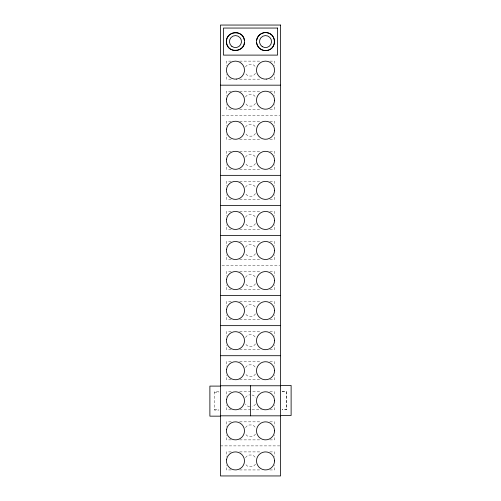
<?xml version="1.0" encoding="UTF-8"?>
<svg xmlns="http://www.w3.org/2000/svg" width="501" height="501" viewBox="0 0 501 501"><rect width="100%" height="100%" fill="white"/><g stroke="black" fill="none" stroke-linecap="round" stroke-linejoin="round"><path stroke-width="0.38" stroke-dasharray="2.5 1.88" d="M231.105 61.122L226.452 61.122L226.452 65.631M239.641 61.122L261.359 61.122M269.895 61.122L274.548 61.122L274.548 65.631M231.105 79.158L226.452 79.158L226.452 74.649M239.641 79.158L261.359 79.158M269.895 79.158L274.548 79.158L274.548 74.649M231.105 91.182L226.452 91.182L226.452 95.691M239.641 91.182L261.359 91.182M269.895 91.182L274.548 91.182L274.548 95.691M231.105 109.218L226.452 109.218L226.452 104.709M239.641 109.218L261.359 109.218M269.895 109.218L274.548 109.218L274.548 104.709M221.999 115.23L279.777 115.23M231.105 121.242L226.452 121.242L226.452 125.751M239.641 121.242L261.359 121.242M269.895 121.242L274.548 121.242L274.548 125.751M231.105 139.278L226.452 139.278L226.452 134.769M239.641 139.278L261.359 139.278M269.895 139.278L274.548 139.278L274.548 134.769M231.105 151.302L226.452 151.302L226.452 155.811M239.641 151.302L261.359 151.302M269.895 151.302L274.548 151.302L274.548 155.811M231.105 169.338L226.452 169.338L226.452 164.829M239.641 169.338L261.359 169.338M269.895 169.338L274.548 169.338L274.548 164.829M231.105 181.362L226.452 181.362L226.452 185.871M239.641 181.362L261.359 181.362M269.895 181.362L274.548 181.362L274.548 185.871M231.105 199.398L226.452 199.398L226.452 194.889M239.641 199.398L261.359 199.398M269.895 199.398L274.548 199.398L274.548 194.889M231.105 211.422L226.452 211.422L226.452 215.931M239.641 211.422L261.359 211.422M269.895 211.422L274.548 211.422L274.548 215.931M231.105 229.458L226.452 229.458L226.452 224.949M239.641 229.458L261.359 229.458M269.895 229.458L274.548 229.458L274.548 224.949M231.105 241.482L226.452 241.482L226.452 245.991M239.641 241.482L261.359 241.482M269.895 241.482L274.548 241.482L274.548 245.991M231.105 259.518L226.452 259.518L226.452 255.009M239.641 259.518L261.359 259.518M269.895 259.518L274.548 259.518L274.548 255.009M221.999 265.53L279.777 265.53M231.105 271.542L226.452 271.542L226.452 276.051M239.641 271.542L261.359 271.542M269.895 271.542L274.548 271.542L274.548 276.051M231.105 289.578L226.452 289.578L226.452 285.069M239.641 289.578L261.359 289.578M269.895 289.578L274.548 289.578L274.548 285.069M231.105 301.602L226.452 301.602L226.452 306.111M239.641 301.602L261.359 301.602M269.895 301.602L274.548 301.602L274.548 306.111M231.105 319.638L226.452 319.638L226.452 315.129M239.641 319.638L261.359 319.638M269.895 319.638L274.548 319.638L274.548 315.129M231.105 331.662L226.452 331.662L226.452 336.171M239.641 331.662L261.359 331.662M269.895 331.662L274.548 331.662L274.548 336.171M231.105 349.698L226.452 349.698L226.452 345.189M239.641 349.698L261.359 349.698M269.895 349.698L274.548 349.698L274.548 345.189M231.105 361.722L226.452 361.722L226.452 366.231M239.641 361.722L261.359 361.722M269.895 361.722L274.548 361.722L274.548 366.231M231.105 379.758L226.452 379.758L226.452 375.249M239.641 379.758L261.359 379.758M269.895 379.758L274.548 379.758L274.548 375.249M282.101 391.525L286.61 391.525L286.61 409.423L282.101 409.423M218.937 391.801L214.428 391.801L214.39 410.075L218.899 410.075M231.105 391.782L226.452 391.782L226.452 396.291M239.641 391.782L261.359 391.782M269.895 391.782L274.548 391.782L274.548 396.291M282.063 391.801L286.572 391.801L286.572 409.799L282.063 409.799M214.39 392.177L218.899 392.177M214.428 409.799L218.937 409.799M231.105 409.818L226.452 409.818L226.452 405.309M239.641 409.818L251.277 409.818M252.053 409.818L261.359 409.818M269.895 409.818L274.548 409.818L274.548 405.309M231.105 421.842L226.452 421.842L226.452 426.351M239.641 421.842L261.359 421.842M269.895 421.842L274.548 421.842L274.548 426.351M231.105 439.878L226.452 439.878L226.452 435.369M239.641 439.878L261.359 439.878M269.895 439.878L274.548 439.878L274.548 435.369M220.44 445.89L279.777 445.89M231.105 451.902L226.452 451.902L226.452 456.411M239.641 451.902L261.359 451.902M269.895 451.902L274.548 451.902L274.548 456.411M231.105 469.938L226.452 469.938L226.452 465.429M239.641 469.938L261.359 469.938M269.895 469.938L274.548 469.938L274.548 465.429M255.579 464.139A6.012 6.012 0 0 1 245.421 464.139M245.421 457.701A6.012 6.012 0 0 1 255.579 457.701M255.579 434.079A6.012 6.012 0 0 1 245.421 434.079M245.421 427.641A6.012 6.012 0 0 1 255.579 427.641M255.579 283.779A6.012 6.012 0 0 1 245.421 283.779M245.421 277.341A6.012 6.012 0 0 1 255.579 277.341M255.579 253.719A6.012 6.012 0 0 1 245.421 253.719M245.421 247.281A6.012 6.012 0 0 1 255.579 247.281M255.579 73.359A6.012 6.012 0 0 1 245.421 73.359M245.421 66.921A6.012 6.012 0 0 1 255.579 66.921M255.579 133.479A6.012 6.012 0 0 1 245.421 133.479M245.421 127.041A6.012 6.012 0 0 1 255.579 127.041M255.579 163.539A6.012 6.012 0 0 1 245.421 163.539M245.421 157.101A6.012 6.012 0 0 1 255.579 157.101M255.579 103.419A6.012 6.012 0 0 1 245.421 103.419M245.421 96.981A6.012 6.012 0 0 1 255.579 96.981M255.579 223.659A6.012 6.012 0 0 1 245.421 223.659M245.421 217.221A6.012 6.012 0 0 1 255.579 217.221M255.579 313.839A6.012 6.012 0 0 1 245.421 313.839M245.421 307.401A6.012 6.012 0 0 1 255.579 307.401M255.579 193.599A6.012 6.012 0 0 1 245.421 193.599M245.421 187.161A6.012 6.012 0 0 1 255.579 187.161M255.579 343.899A6.012 6.012 0 0 1 245.421 343.899M245.421 337.461A6.012 6.012 0 0 1 255.579 337.461M255.579 373.959A6.012 6.012 0 0 1 245.421 373.959M245.421 367.521A6.012 6.012 0 0 1 255.579 367.521M255.579 404.019A6.012 6.012 0 0 1 251.997 406.624M249.749 406.762A6.012 6.012 0 0 1 245.421 404.019M245.421 397.581A6.012 6.012 0 0 1 249.749 394.838M251.997 394.976A6.012 6.012 0 0 1 255.579 397.581"/><path stroke-width="0.75" d="M244.438 40.637C246.179 52.148 227.185 54.139 226.502 42.529C224.749 31.018 243.762 29.02 244.438 40.637A9.018 9.018 0 0 0 230.692 33.936A9.018 9.018 0 0 0 230.692 49.23A9.018 9.018 0 0 0 244.438 42.529M256.581 40.456C255.93 45.027 259.286 49.662 263.839 50.438A5.793 3.67 0 0 0 267.221 50.438C276.74 49.161 276.74 34.005 267.221 32.728A5.793 3.67 0 0 0 263.839 32.728C260.088 33.404 257.026 36.667 256.581 40.456A9.018 9.018 0 0 1 270.365 33.968A9.018 9.018 0 0 1 270.365 49.198A9.018 9.018 0 0 1 256.581 42.71M220.44 85.17L280.56 85.17M220.44 175.35L280.56 175.35M220.44 205.41L280.56 205.41M220.44 235.47L280.56 235.47M220.44 295.59L280.56 295.59M220.44 325.65L280.56 325.65M220.44 355.71L280.56 355.71M280.598 385.444L291.119 385.444L291.119 415.504L280.598 415.504M220.44 385.77L280.56 385.77M220.402 386.096L209.881 386.096L209.881 416.156L220.402 416.156M220.44 415.83L280.56 415.83M250.5 385.77L250.5 415.83M226.521 399.673L226.521 401.927A9.018 9.018 0 0 0 240.305 408.415A9.018 9.018 0 0 0 240.305 393.185A9.018 9.018 0 0 0 226.521 399.673M274.479 160.32L274.479 161.447A9.018 9.018 0 0 1 260.695 167.935A9.018 9.018 0 0 1 260.695 152.705A9.018 9.018 0 0 1 274.479 159.193L274.479 160.32M274.479 130.26L274.479 131.387A9.018 9.018 0 0 1 260.695 137.875A9.018 9.018 0 0 1 260.695 122.645A9.018 9.018 0 0 1 274.479 129.133L274.479 130.26M274.479 100.2L274.479 101.327A9.018 9.018 0 0 1 260.695 107.815A9.018 9.018 0 0 1 260.695 92.585A9.018 9.018 0 0 1 274.479 99.073L274.479 100.2M274.479 400.8L274.479 401.927A9.018 9.018 0 0 1 260.695 408.415A9.018 9.018 0 0 1 260.695 393.185A9.018 9.018 0 0 1 274.479 399.673L274.479 400.8M274.479 370.74L274.479 371.867A9.018 9.018 0 0 1 260.695 378.355A9.018 9.018 0 0 1 260.695 363.125A9.018 9.018 0 0 1 274.479 369.613L274.479 370.74M274.479 340.68L274.479 341.807A9.018 9.018 0 0 1 260.695 348.295A9.018 9.018 0 0 1 260.695 333.065A9.018 9.018 0 0 1 274.479 339.553L274.479 340.68M274.479 310.62L274.479 311.747A9.018 9.018 0 0 1 260.695 318.235A9.018 9.018 0 0 1 260.695 303.005A9.018 9.018 0 0 1 274.479 309.493L274.479 310.62M274.479 280.56L274.479 281.687A9.018 9.018 0 0 1 260.695 288.175A9.018 9.018 0 0 1 260.695 272.945A9.018 9.018 0 0 1 274.479 279.433L274.479 280.56M274.479 250.5L274.479 251.627A9.018 9.018 0 0 1 260.695 258.115A9.018 9.018 0 0 1 260.695 242.885A9.018 9.018 0 0 1 274.479 249.373L274.479 250.5M274.479 220.44L274.479 221.567A9.018 9.018 0 0 1 260.695 228.055A9.018 9.018 0 0 1 260.695 212.825A9.018 9.018 0 0 1 274.479 219.313L274.479 220.44M274.479 190.38L274.479 191.507A9.018 9.018 0 0 1 260.695 197.995A9.018 9.018 0 0 1 260.695 182.765A9.018 9.018 0 0 1 274.479 189.253L274.479 190.38M274.479 460.92L274.479 462.047A9.018 9.018 0 0 1 260.695 468.535A9.018 9.018 0 0 1 260.695 453.305A9.018 9.018 0 0 1 274.479 459.793L274.479 460.92M274.479 430.86L274.479 431.987A9.018 9.018 0 0 1 260.695 438.475A9.018 9.018 0 0 1 260.695 423.245A9.018 9.018 0 0 1 274.479 429.733L274.479 430.86M226.521 99.073L226.521 101.327A9.018 9.018 0 0 0 240.305 107.815A9.018 9.018 0 0 0 240.305 92.585A9.018 9.018 0 0 0 226.521 99.073M226.521 129.133L226.521 131.387A9.018 9.018 0 0 0 240.305 137.875A9.018 9.018 0 0 0 240.305 122.645A9.018 9.018 0 0 0 226.521 129.133M226.521 159.193L226.521 161.447A9.018 9.018 0 0 0 240.305 167.935A9.018 9.018 0 0 0 240.305 152.705A9.018 9.018 0 0 0 226.521 159.193M226.521 189.253L226.521 191.507A9.018 9.018 0 0 0 240.305 197.995A9.018 9.018 0 0 0 240.305 182.765A9.018 9.018 0 0 0 226.521 189.253M226.521 219.313L226.521 221.567A9.018 9.018 0 0 0 240.305 228.055A9.018 9.018 0 0 0 240.305 212.825A9.018 9.018 0 0 0 226.521 219.313M226.521 249.373L226.521 251.627A9.018 9.018 0 0 0 240.305 258.115A9.018 9.018 0 0 0 240.305 242.885A9.018 9.018 0 0 0 226.521 249.373M226.521 279.433L226.521 281.687A9.018 9.018 0 0 0 240.305 288.175A9.018 9.018 0 0 0 240.305 272.945A9.018 9.018 0 0 0 226.521 279.433M226.521 309.493L226.521 311.747A9.018 9.018 0 0 0 240.305 318.235A9.018 9.018 0 0 0 240.305 303.005A9.018 9.018 0 0 0 226.521 309.493M226.521 339.553L226.521 341.807A9.018 9.018 0 0 0 240.305 348.295A9.018 9.018 0 0 0 240.305 333.065A9.018 9.018 0 0 0 226.521 339.553M226.521 369.613L226.521 371.867A9.018 9.018 0 0 0 240.305 378.355A9.018 9.018 0 0 0 240.305 363.125A9.018 9.018 0 0 0 226.521 369.613M226.521 429.733L226.521 431.987A9.018 9.018 0 0 0 240.305 438.475A9.018 9.018 0 0 0 240.305 423.245A9.018 9.018 0 0 0 226.521 429.733M226.521 459.793L226.521 462.047A9.018 9.018 0 0 0 240.305 468.535A9.018 9.018 0 0 0 240.305 453.305A9.018 9.018 0 0 0 226.521 459.793M236.597 79.089L234.343 79.089A9.018 9.018 0 0 1 227.855 65.305A9.018 9.018 0 0 1 243.085 65.305A9.018 9.018 0 0 1 236.597 79.089M266.657 79.089L264.403 79.089A9.018 9.018 0 0 1 257.915 65.305A9.018 9.018 0 0 1 273.145 65.305A9.018 9.018 0 0 1 266.657 79.089M280.56 25.05L220.44 25.05L220.44 475.95L280.56 475.95L280.56 25.05M277.554 28.056L223.446 28.056L223.446 55.11L277.554 55.11L277.554 28.056M231.894 46.418A6.012 6.012 0 0 0 241.444 42.259A6.012 6.012 0 0 0 233.071 36.072A6.012 6.012 0 0 0 231.894 46.418M262.198 46.587A6.012 6.012 0 0 0 271.529 41.971A6.012 6.012 0 0 0 262.862 36.197A6.012 6.012 0 0 0 262.198 46.587"/></g></svg>
